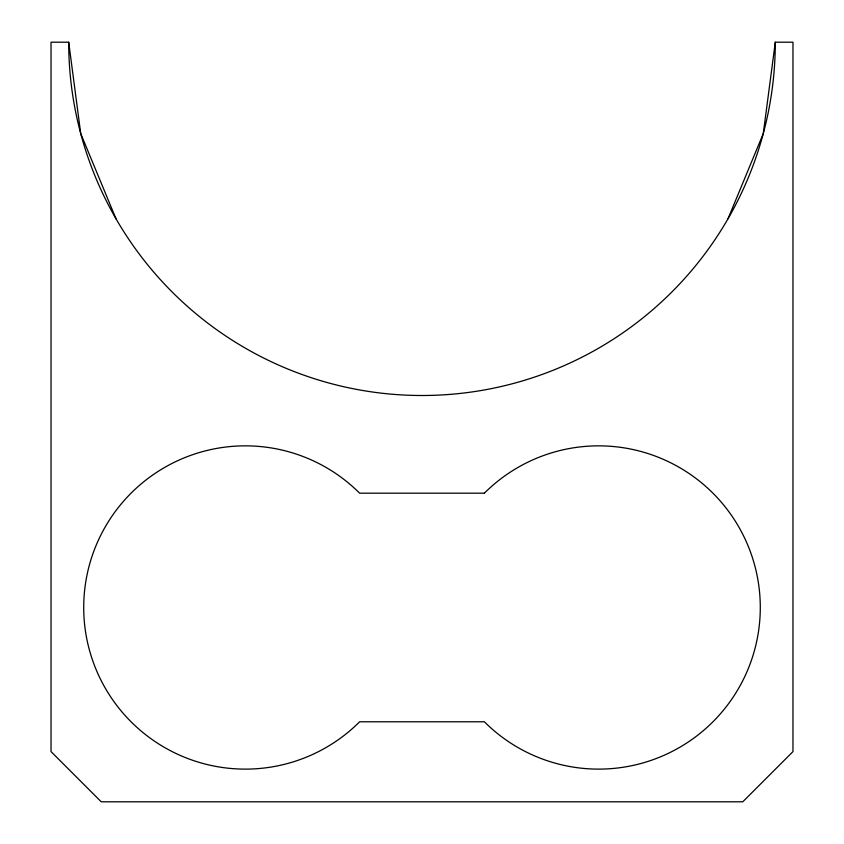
<?xml version="1.0" encoding="UTF-8"?>
<svg xmlns="http://www.w3.org/2000/svg" width="844" height="844" viewBox="0 0 844 844"><rect width="100%" height="100%" fill="white"/><g stroke="black" fill="none" stroke-linecap="round" stroke-linejoin="round"><path stroke-width="1.27" d="M775.298 42.2A353.298 353.298 0 0 1 422 395.498A353.298 353.298 0 0 1 68.702 42.2L51.03 42.2L51.03 751.603L101.227 801.8L742.773 801.8L792.97 751.603L792.97 42.2L775.298 42.2L763.261 133.637L727.971 218.849M116.029 218.849L80.739 133.637L68.702 42.2M484.361 493.191L359.639 493.191A161.637 161.637 0 0 0 131.052 493.191A161.637 161.637 0 0 0 131.052 721.778A161.637 161.637 0 0 0 359.639 721.778L484.361 721.778A161.637 161.637 0 0 0 712.948 721.778A161.637 161.637 0 0 0 712.948 493.191A161.637 161.637 0 0 0 484.361 493.191"/></g></svg>
